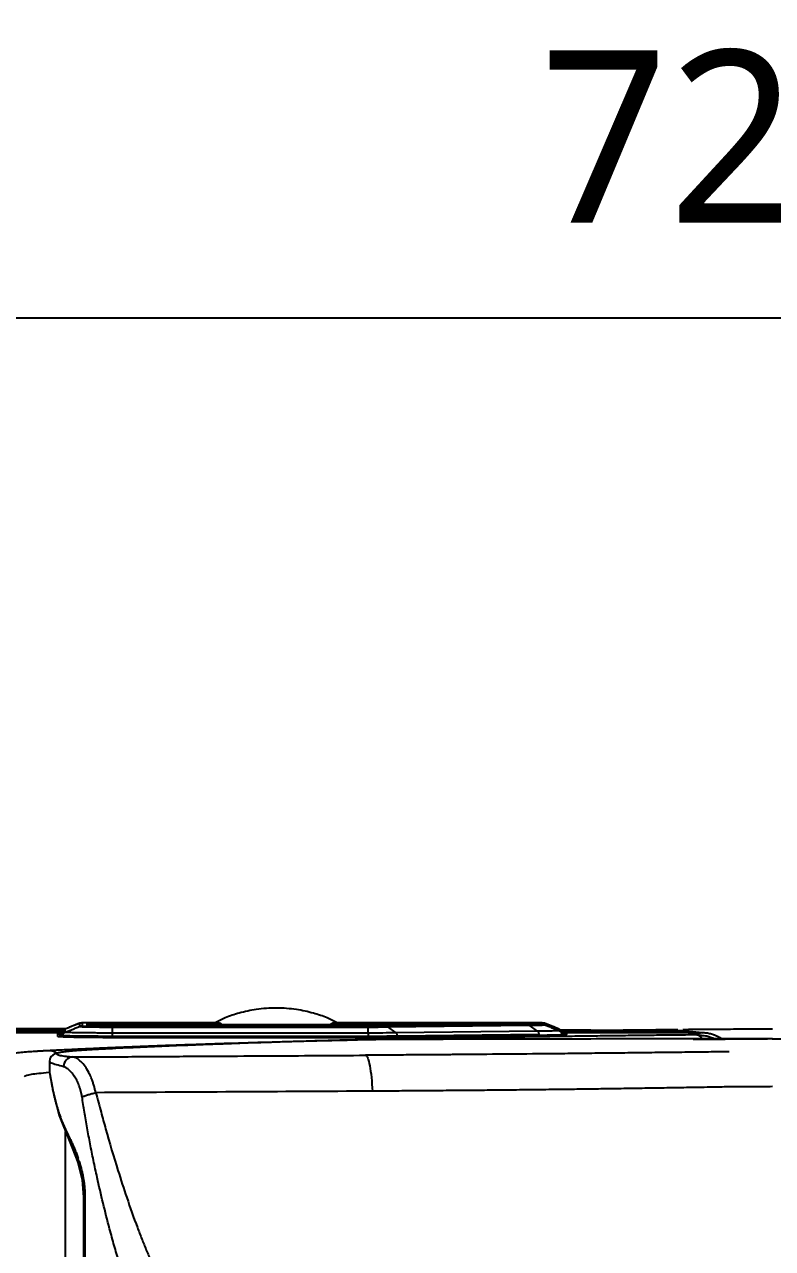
# Model space of a CAD drawing. Extents: x -4150 to 1921, y -105 to 2422.
# Drawn here: x -3724.3 to -3620.3, y 1811.4 to 1981.6 of the extents above; entities that cross this region are included whole.
import ezdxf

# ---------------------------------------------------------------- set-up
doc = ezdxf.new("R2010")
doc.units = 0
doc.header["$LTSCALE"] = 20
doc.header["$MEASUREMENT"] = 0
doc.layers.get('0').update_dxf_attribs({"linetype": 'CONTINUOUS'})
doc.layers.get('DEFPOINTS').update_dxf_attribs({"linetype": 'CONTINUOUS'})
doc.styles.get("Standard").update_dxf_attribs({"font": 'NanumGothic.ttf'})
doc.dimstyles.get("Standard").update_dxf_attribs({"dimtxt": 2.7, "dimasz": 2.5, "dimexe": 1.5, "dimexo": 1.5, "dimgap": 1.5, "dimtad": 1, "dimdec": 0, "dimlfac": 10, "dimzin": 0, "dimdsep": 46, "dimtxsty": 'Standard', "dimcen": 0, "dimclrt": 2, "dimadec": 0, "dimazin": 0, "dimtfac": 1, "dimtdec": 0, "dimtmove": 0, "dimatfit": 3, "dimfxl": 0, "dimtolj": 1, "dimtzin": 0, "dimarcsym": 0})

# ---------------------------------------------------------------- blocks, each defined once
blk = doc.blocks.new('*D59')
at = {"color": 3, "lineweight": -2}
for p, q in [((-3988.31, 1823.73), (-3988.31, 1946.81)), ((-3263.35, 1643.73), (-3263.35, 1946.81)), ((-3964.31, 1940.81), (-3287.35, 1940.81))]:
    blk.add_line(p, q, dxfattribs=at)
at = {"color": 3}
for points in [[(-3964.31, 1944.81), (-3964.31, 1936.81), (-3988.31, 1940.81)], [(-3287.35, 1944.81), (-3287.35, 1936.81), (-3263.35, 1940.81)]]:
    blk.add_solid(points, dxfattribs=at)
at = {"layer": 'DEFPOINTS', "color": 0}
for p in [(-3263.35, 1940.81), (-3988.31, 1821.93), (-3263.35, 1641.93)]:
    blk.add_point(p, dxfattribs=at)
at = {"color": 2, "insert": (-3625.83, 1965.87), "char_height": 24, "attachment_point": 5}
blk.add_mtext('\\A1;725', dxfattribs=at)

msp = doc.modelspace()

# ---------------------------------------------------------------- linework, layer by layer
for p, q in [((-3716.63, 1842.71), (-3718.66, 1841.9)), ((-3716.64, 1842.7), (-3716.64, 1842.26)), ((-3716.27, 1842.77), (-3716.27, 1842.33)), ((-3697.88, 1842.78), (-3715.71, 1842.78)), ((-3715.61, 1842.65), (-3715.61, 1842.59)), ((-3715.61, 1842.55), (-3715.61, 1842.49)), ((-3715.61, 1842.45), (-3715.61, 1842.4)), ((-3715.56, 1842.34), (-3715.56, 1842.36)), ((-3698.12, 1842.68), (-3715.01, 1842.68)), ((-3715.01, 1842.66), (-3698.17, 1842.66)), ((-3698.68, 1842.58), (-3715.01, 1842.58)), ((-3715.01, 1842.57), (-3697.83, 1842.57)), ((-3660.78, 1842.48), (-3715.01, 1842.48)), ((-3715.01, 1842.47), (-3660.81, 1842.47)), ((-3669.14, 1842.39), (-3715.01, 1842.39)), ((-3715.01, 1842.37), (-3669.14, 1842.37)), ((-3714.75, 1842.76), (-3697.91, 1842.76)), ((-3674.34, 1842.3), (-3714.23, 1842.3)), ((-3675.82, 1842.29), (-3713.68, 1842.29)), ((-3712.11, 1842.27), (-3676.51, 1842.27)), ((-3697.9, 1842.77), (-3698.09, 1842.69)), ((-3652.91, 1842.78), (-3680.79, 1842.78)), ((-3680.79, 1842.57), (-3653.85, 1842.57)), ((-3680.74, 1842.76), (-3653.81, 1842.76)), ((-3653.81, 1842.68), (-3680.5, 1842.68)), ((-3680.45, 1842.66), (-3653.81, 1842.66)), ((-3653.81, 1842.58), (-3679.94, 1842.58)), ((-3676.51, 1841.35), (-3676.51, 1842.19)), ((-3674.07, 1842.28), (-3654.38, 1842.5)), ((-3669.38, 1842.35), (-3673.91, 1842.3)), ((-3673.85, 1842.2), (-3654.16, 1842.43)), ((-3673.85, 1842.2), (-3672.67, 1841.37)), ((-3669.38, 1842.35), (-3669.39, 1842.35)), ((-3667.29, 1842.39), (-3668.8, 1842.39)), ((-3660.89, 1842.45), (-3665.35, 1842.4)), ((-3658.75, 1842.48), (-3660.44, 1842.48)), ((-3654.88, 1842.52), (-3656.82, 1842.49)), ((-3652.97, 1841.6), (-3654.16, 1842.43)), ((-3653.21, 1842.75), (-3653.21, 1842.69)), ((-3653.21, 1842.65), (-3653.21, 1842.59)), ((-3652.35, 1842.57), (-3652.35, 1842.77)), ((-3649.96, 1841.9), (-3651.99, 1842.71)), ((-3651.98, 1842.5), (-3651.98, 1842.7)), ((-3718.59, 1841.92), (-3968.31, 1841.92)), ((-3718.9, 1841.65), (-3968.04, 1841.65)), ((-3718.96, 1841.4), (-3968.04, 1841.4)), ((-3718.96, 1840.99), (-3718.96, 1841.44)), ((-3718.96, 1840.81), (-3718.96, 1840.99)), ((-3712.11, 1841.35), (-3712.11, 1840.89)), ((-3676.51, 1841.35), (-3712.11, 1841.35)), ((-3676.51, 1840.89), (-3712.11, 1840.89)), ((-3712.11, 1840.89), (-3712.11, 1840.71)), ((-3676.51, 1840.71), (-3712.11, 1840.71)), ((-3676.51, 1840.71), (-3712.11, 1840.71)), ((-3676.51, 1841.35), (-3676.51, 1840.89)), ((-3676.51, 1840.89), (-3676.51, 1840.71)), ((-3676.51, 1840.71), (-3676.51, 1840.71)), ((-3652.97, 1841.6), (-3672.67, 1841.37)), ((-3652.79, 1841.14), (-3672.48, 1840.91)), ((-3633.59, 1841.65), (-3649.72, 1841.65)), ((-3649.66, 1841.44), (-3649.66, 1841.23)), ((-3633.59, 1841.4), (-3649.66, 1841.4)), ((-3632.76, 1841.4), (-3633.59, 1841.4)), ((-3632.73, 1841.62), (-3633.34, 1841.65)), ((-3631.73, 1841.53), (-3632.53, 1841.61)), ((-3630.08, 1841.36), (-3630.43, 1841.4)), ((-3720.81, 1837.42), (-3720.81, 1836.07)), ((-3718.58, 1793.7), (-3718.58, 1827.67)), ((-3718.04, 1826.34), (-3716.95, 1823.61)), ((-3716.95, 1823.64), (-3716.81, 1823.19)), ((-3716.08, 1818.57), (-3716.08, 1793.42)), ((-3715.89, 1818.56), (-3715.89, 1793.43))]:
    msp.add_line(p, q)
at = {"flags": 128}
for points in [[(-3715.01, 1842.66), (-3715.13, 1842.61), (-3715.2, 1842.55)], [(-3715.01, 1842.56), (-3715.13, 1842.51), (-3715.2, 1842.45)], [(-3715.01, 1842.46), (-3715.13, 1842.42), (-3715.2, 1842.35)], [(-3653.62, 1842.55), (-3653.69, 1842.61), (-3653.81, 1842.66)], [(-3714.9, 1839.04), (-3717.13, 1838.9), (-3718.65, 1838.76), (-3719.54, 1838.62), (-3720.04, 1838.48), (-3720.37, 1838.3), (-3720.59, 1838.07), (-3720.68, 1837.93), (-3720.75, 1837.77), (-3720.81, 1837.39)], [(-3720.75, 1835.71), (-3720.65, 1834.87), (-3720.43, 1833.81)], [(-3720.41, 1833.53), (-3719.49, 1829.87), (-3718.02, 1826.31)], [(-3716.82, 1823.22), (-3716.27, 1820.96), (-3716.08, 1818.54)]]:
    msp.add_lwpolyline(points, dxfattribs=at)
for centre, radius, start, end in [((-3715.5, 1835.14), 7.64, 91.5301, 98.065), ((-3714.1, 1899.56), 57.28, 268.3086, 269.5955), ((-3715.61, 1842.43), 0.261, 15.0696, 62.3773), ((-3715.61, 1842.33), 0.261, 15.0696, 62.3773), ((-3712.32, 2036.51), 194.24, 269.3541, 270.0608), ((-3653.21, 1842.45), 0.3, 89.9995, 160.4016), ((-3653.21, 1842.51), 0.273, 117.9667, 165.5461), ((-3653.09, 1835.63), 7.15, 81.7081, 88.6488), ((-3618.76, 1143.68), 696.82, 73.69378, 90.13068), ((-3717.49, 1836.66), 1.37, 94.4172, 179.9158)]:
    msp.add_arc(centre, radius, start, end)
for points, knots in [([(-3680.73, 1842.75), (-3681.22, 1843), (-3682.32, 1843.54), (-3684.24, 1844.18), (-3686.6, 1844.69), (-3689.27, 1844.89), (-3691.95, 1844.71), (-3694.34, 1844.2), (-3696.28, 1843.54), (-3697.4, 1843), (-3697.89, 1842.75)], [0, 0, 0, 0, 0.092344, 0.205991, 0.340952, 0.497237, 0.655348, 0.79184, 0.90672, 1, 1, 1, 1]), ([(-3716.54, 1842.71), (-3716.56, 1842.71), (-3716.63, 1842.71), (-3716.64, 1842.7), (-3716.64, 1842.7)], [0, 0, 0, 0, 0.2298102, 1, 1, 1, 1]), ([(-3716.64, 1842.26), (-3716.57, 1842.25), (-3716.43, 1842.23), (-3715.39, 1842.21), (-3713.89, 1842.19), (-3712.7, 1842.19), (-3712.11, 1842.19)], [0, 0, 0, 0, 0.250043, 0.500057, 0.750043, 1, 1, 1, 1]), ([(-3715.71, 1842.78), (-3715.78, 1842.78), (-3715.89, 1842.78), (-3716.02, 1842.78), (-3716.11, 1842.78), (-3716.18, 1842.78), (-3716.25, 1842.78), (-3716.26, 1842.78), (-3716.27, 1842.77)], [0, 0, 0, 0, 0.2394691, 0.3694289, 0.500003, 0.6299635, 0.7605373, 1, 1, 1, 1]), ([(-3716.27, 1842.33), (-3716.25, 1842.32), (-3716.22, 1842.31), (-3715.85, 1842.31), (-3715.79, 1842.3)], [0, 0, 0, 0, 0.849768, 1, 1, 1, 1]), ([(-3715.79, 1842.3), (-3715.57, 1842.3), (-3715.08, 1842.28), (-3713.73, 1842.27), (-3712.65, 1842.27), (-3712.11, 1842.27)], [0, 0, 0, 0, 0.291585, 0.645793, 1, 1, 1, 1]), ([(-3715.01, 1842.68), (-3715.09, 1842.68), (-3715.25, 1842.68), (-3715.44, 1842.68), (-3715.58, 1842.68), (-3715.6, 1842.69), (-3715.61, 1842.69)], [0, 0, 0, 0, 0.249955, 0.50019, 0.750334, 1, 1, 1, 1]), ([(-3715.61, 1842.65), (-3715.6, 1842.65), (-3715.58, 1842.65), (-3715.46, 1842.66), (-3715.33, 1842.66), (-3715.23, 1842.66), (-3715.12, 1842.66), (-3715.05, 1842.66), (-3715.01, 1842.66)], [0, 0, 0, 0, 0.31807, 0.577756, 0.694994, 0.805351, 0.904823, 1, 1, 1, 1]), ([(-3715.01, 1842.58), (-3715.09, 1842.58), (-3715.25, 1842.58), (-3715.44, 1842.58), (-3715.58, 1842.59), (-3715.6, 1842.59), (-3715.61, 1842.59)], [0, 0, 0, 0, 0.249731, 0.499868, 0.750069, 1, 1, 1, 1]), ([(-3715.61, 1842.55), (-3715.6, 1842.55), (-3715.58, 1842.56), (-3715.46, 1842.56), (-3715.33, 1842.56), (-3715.23, 1842.56), (-3715.12, 1842.57), (-3715.05, 1842.57), (-3715.01, 1842.57)], [0, 0, 0, 0, 0.318067, 0.577751, 0.694988, 0.805347, 0.904816, 1, 1, 1, 1]), ([(-3715.01, 1842.48), (-3715.09, 1842.48), (-3715.25, 1842.48), (-3715.44, 1842.49), (-3715.58, 1842.49), (-3715.6, 1842.49), (-3715.61, 1842.49)], [0, 0, 0, 0, 0.249719, 0.499864, 0.750064, 1, 1, 1, 1]), ([(-3715.61, 1842.45), (-3715.6, 1842.46), (-3715.58, 1842.46), (-3715.46, 1842.46), (-3715.33, 1842.47), (-3715.23, 1842.47), (-3715.12, 1842.47), (-3715.05, 1842.47), (-3715.01, 1842.47)], [0, 0, 0, 0, 0.318067, 0.57775, 0.694992, 0.805347, 0.904816, 1, 1, 1, 1]), ([(-3715.61, 1842.4), (-3715.6, 1842.39), (-3715.58, 1842.39), (-3715.44, 1842.39), (-3715.25, 1842.39), (-3715.09, 1842.39), (-3715.01, 1842.39)], [0, 0, 0, 0, 0.249929, 0.500135, 0.750281, 1, 1, 1, 1]), ([(-3715.56, 1842.36), (-3715.55, 1842.36), (-3715.54, 1842.36), (-3715.43, 1842.37), (-3715.32, 1842.37), (-3715.22, 1842.37), (-3715.12, 1842.37), (-3715.05, 1842.37), (-3715.01, 1842.37)], [0, 0, 0, 0, 0.300747, 0.56477, 0.682153, 0.794677, 0.899298, 1, 1, 1, 1]), ([(-3715.56, 1842.34), (-3715.54, 1842.33), (-3715.5, 1842.33), (-3715.17, 1842.31), (-3714.68, 1842.3), (-3714.23, 1842.29), (-3714, 1842.29)], [0, 0, 0, 0, 0.249895, 0.500001, 0.750106, 1, 1, 1, 1]), ([(-3715.4, 1842.75), (-3715.39, 1842.75), (-3715.35, 1842.76), (-3715.2, 1842.76), (-3714.98, 1842.76), (-3714.82, 1842.76), (-3714.75, 1842.76)], [0, 0, 0, 0, 0.043487, 0.412912, 0.731168, 1, 1, 1, 1]), ([(-3715.01, 1842.58), (-3715.01, 1842.59), (-3715.01, 1842.61), (-3715.01, 1842.64), (-3715.01, 1842.66), (-3715.01, 1842.66), (-3715.01, 1842.66)], [0, 0, 0, 0, 0.249975, 0.499979, 0.750006, 1, 1, 1, 1]), ([(-3715.01, 1842.37), (-3715.01, 1842.37), (-3715.01, 1842.37), (-3715.01, 1842.35), (-3715.01, 1842.33), (-3715.01, 1842.31), (-3715.01, 1842.3)], [0, 0, 0, 0, 0.250019, 0.499999, 0.750004, 1, 1, 1, 1]), ([(-3713.68, 1842.29), (-3713.73, 1842.29), (-3713.85, 1842.29), (-3713.95, 1842.29), (-3714, 1842.29)], [0, 0, 0, 0, 0.499925, 1, 1, 1, 1]), ([(-3698.68, 1842.58), (-3698.54, 1842.59), (-3698.27, 1842.6), (-3698.02, 1842.7), (-3697.89, 1842.75)], [0, 0, 0, 0, 0.4974678, 1, 1, 1, 1]), ([(-3697.89, 1842.75), (-3697.9, 1842.76), (-3697.9, 1842.77), (-3697.91, 1842.78), (-3697.9, 1842.77), (-3697.9, 1842.77)], [0, 0, 0, 0, 0.366462, 0.767804, 1, 1, 1, 1]), ([(-3697.43, 1842.77), (-3697.49, 1842.71), (-3697.61, 1842.6), (-3697.76, 1842.58), (-3697.83, 1842.57)], [0, 0, 0, 0, 0.5, 1, 1, 1, 1]), ([(-3697.43, 1842.77), (-3697.36, 1842.77), (-3697.22, 1842.77), (-3697.05, 1842.73), (-3696.97, 1842.64), (-3696.95, 1842.56), (-3696.96, 1842.51), (-3696.97, 1842.48)], [0, 0, 0, 0, 0.271007, 0.557305, 0.783309, 0.891411, 1, 1, 1, 1]), ([(-3681.65, 1842.48), (-3681.66, 1842.5), (-3681.67, 1842.55), (-3681.66, 1842.63), (-3681.59, 1842.72), (-3681.42, 1842.77), (-3681.27, 1842.77), (-3681.19, 1842.77)], [0, 0, 0, 0, 0.101849, 0.202985, 0.419082, 0.678032, 1, 1, 1, 1]), ([(-3680.79, 1842.57), (-3680.86, 1842.58), (-3681.01, 1842.6), (-3681.13, 1842.71), (-3681.19, 1842.77)], [0, 0, 0, 0, 0.5000007, 1, 1, 1, 1]), ([(-3680.73, 1842.75), (-3680.6, 1842.7), (-3680.35, 1842.6), (-3680.08, 1842.59), (-3679.94, 1842.58)], [0, 0, 0, 0, 0.502596, 1, 1, 1, 1]), ([(-3676.51, 1842.27), (-3676.07, 1842.27), (-3675.19, 1842.27), (-3674.44, 1842.28), (-3674.07, 1842.28)], [0, 0, 0, 0, 0.5, 1, 1, 1, 1]), ([(-3676.51, 1842.19), (-3676.03, 1842.19), (-3675.08, 1842.19), (-3674.26, 1842.2), (-3673.85, 1842.2)], [0, 0, 0, 0, 0.499994, 1, 1, 1, 1]), ([(-3674.27, 1842.3), (-3674.31, 1842.3), (-3674.41, 1842.29), (-3674.53, 1842.29), (-3674.59, 1842.29)], [0, 0, 0, 0, 0.488582, 1, 1, 1, 1]), ([(-3669.14, 1842.37), (-3669.08, 1842.37), (-3668.99, 1842.37), (-3668.88, 1842.37), (-3668.82, 1842.37), (-3668.77, 1842.37), (-3668.74, 1842.37), (-3668.76, 1842.36), (-3668.84, 1842.36), (-3669.02, 1842.36), (-3669.23, 1842.35), (-3669.38, 1842.35)], [0, 0, 0, 0, 0.112015, 0.161844, 0.208203, 0.252853, 0.298643, 0.404574, 0.523827, 0.664, 1, 1, 1, 1]), ([(-3665.35, 1842.4), (-3665.65, 1842.39), (-3666.24, 1842.39), (-3666.94, 1842.39), (-3667.29, 1842.39)], [0, 0, 0, 0, 0.50004, 1, 1, 1, 1]), ([(-3660.63, 1842.47), (-3660.56, 1842.47), (-3660.46, 1842.47), (-3660.34, 1842.47), (-3660.28, 1842.47), (-3660.23, 1842.47), (-3660.19, 1842.46), (-3660.21, 1842.46), (-3660.29, 1842.46), (-3660.43, 1842.45), (-3660.57, 1842.45), (-3660.65, 1842.45)], [0, 0, 0, 0, 0.136616, 0.194908, 0.250547, 0.305447, 0.361486, 0.490826, 0.636894, 0.80869, 1, 1, 1, 1]), ([(-3656.82, 1842.49), (-3657.11, 1842.49), (-3657.71, 1842.48), (-3658.41, 1842.48), (-3658.75, 1842.48)], [0, 0, 0, 0, 0.500041, 1, 1, 1, 1]), ([(-3653.37, 1842.55), (-3653.53, 1842.54), (-3653.85, 1842.53), (-3654.54, 1842.52), (-3654.88, 1842.52)], [0, 0, 0, 0, 0.499975, 1, 1, 1, 1]), ([(-3654.38, 1842.5), (-3654.08, 1842.51), (-3653.6, 1842.51), (-3653.29, 1842.52), (-3653.18, 1842.53)], [0, 0, 0, 0, 0.636571, 1, 1, 1, 1]), ([(-3654.16, 1842.43), (-3653.84, 1842.43), (-3653.2, 1842.44), (-3652.52, 1842.46), (-3652.07, 1842.48), (-3652.01, 1842.49), (-3651.98, 1842.5)], [0, 0, 0, 0, 0.249971, 0.499961, 0.74997, 1, 1, 1, 1]), ([(-3653.85, 1842.57), (-3653.81, 1842.57), (-3653.72, 1842.57), (-3653.6, 1842.56), (-3653.5, 1842.56), (-3653.38, 1842.56), (-3653.29, 1842.56), (-3653.34, 1842.55), (-3653.37, 1842.55)], [0, 0, 0, 0, 0.09365, 0.197452, 0.303679, 0.410605, 0.681971, 1, 1, 1, 1]), ([(-3653.81, 1842.76), (-3653.77, 1842.76), (-3653.7, 1842.76), (-3653.59, 1842.76), (-3653.49, 1842.76), (-3653.36, 1842.76), (-3653.24, 1842.75), (-3653.22, 1842.75), (-3653.21, 1842.75)], [0, 0, 0, 0, 0.093573, 0.192398, 0.302009, 0.418994, 0.679385, 1, 1, 1, 1]), ([(-3653.21, 1842.69), (-3653.22, 1842.69), (-3653.24, 1842.68), (-3653.38, 1842.68), (-3653.57, 1842.68), (-3653.73, 1842.68), (-3653.81, 1842.68)], [0, 0, 0, 0, 0.2498, 0.499987, 0.750182, 1, 1, 1, 1]), ([(-3653.81, 1842.66), (-3653.77, 1842.66), (-3653.7, 1842.66), (-3653.59, 1842.66), (-3653.49, 1842.66), (-3653.36, 1842.66), (-3653.24, 1842.65), (-3653.22, 1842.65), (-3653.21, 1842.65)], [0, 0, 0, 0, 0.093568, 0.192388, 0.301999, 0.41899, 0.679382, 1, 1, 1, 1]), ([(-3653.81, 1842.66), (-3653.81, 1842.66), (-3653.81, 1842.66), (-3653.81, 1842.64), (-3653.81, 1842.61), (-3653.81, 1842.59), (-3653.81, 1842.58)], [0, 0, 0, 0, 0.2500159, 0.5000019, 0.7499936, 1, 1, 1, 1]), ([(-3653.21, 1842.59), (-3653.22, 1842.59), (-3653.24, 1842.59), (-3653.38, 1842.58), (-3653.57, 1842.58), (-3653.73, 1842.58), (-3653.81, 1842.58)], [0, 0, 0, 0, 0.249796, 0.499978, 0.750173, 1, 1, 1, 1]), ([(-3653.18, 1842.53), (-3653.08, 1842.53), (-3652.75, 1842.53), (-3652.44, 1842.55), (-3652.38, 1842.56), (-3652.35, 1842.57)], [0, 0, 0, 0, 0.1840369, 0.5977359, 1, 1, 1, 1]), ([(-3652.35, 1842.77), (-3652.36, 1842.78), (-3652.38, 1842.78), (-3652.51, 1842.78), (-3652.69, 1842.78), (-3652.84, 1842.78), (-3652.91, 1842.78)], [0, 0, 0, 0, 0.250449, 0.499998, 0.749559, 1, 1, 1, 1]), ([(-3720.93, 1838.94), (-3720.57, 1838.96), (-3719.86, 1839), (-3718.79, 1839.05), (-3717.71, 1839.1), (-3716.62, 1839.15), (-3715.53, 1839.2), (-3714.42, 1839.25), (-3713.31, 1839.3), (-3712.19, 1839.35), (-3711.06, 1839.4), (-3709.92, 1839.45), (-3708.77, 1839.49), (-3707.62, 1839.54), (-3706.45, 1839.58), (-3705.28, 1839.63), (-3704.1, 1839.67), (-3702.92, 1839.71), (-3700.42, 1839.8), (-3696.55, 1839.93), (-3691.23, 1840.09), (-3685.76, 1840.24), (-3680.16, 1840.37), (-3674.43, 1840.5), (-3668.57, 1840.62), (-3662.58, 1840.73), (-3657.6, 1840.81), (-3653.7, 1840.86), (-3650.94, 1840.9), (-3648.15, 1840.94), (-3645.34, 1840.98), (-3642.51, 1841.01), (-3639.66, 1841.05), (-3636.78, 1841.08), (-3633.88, 1841.11), (-3631.93, 1841.13), (-3630.96, 1841.14)], [0, 0, 0, 0, 0.014703, 0.0294, 0.044092, 0.058779, 0.073463, 0.088143, 0.102821, 0.117496, 0.132169, 0.146841, 0.161512, 0.176183, 0.190854, 0.205526, 0.220199, 0.234874, 0.249551, 0.312174, 0.374726, 0.437247, 0.499779, 0.562375, 0.624957, 0.687565, 0.750239, 0.777975, 0.805706, 0.833436, 0.861169, 0.888909, 0.916658, 0.944421, 0.9722, 1, 1, 1, 1]), ([(-3719.66, 1841.33), (-3719.62, 1841.34), (-3719.57, 1841.35), (-3719.11, 1841.36), (-3718.96, 1841.36)], [0, 0, 0, 0, 0.683331, 1, 1, 1, 1]), ([(-3719.66, 1841.33), (-3719.59, 1841.33), (-3719.51, 1841.31), (-3719.39, 1841.19), (-3719.36, 1841.11), (-3719.36, 1841.03)], [0, 0, 0, 0, 0.5, 0.5, 1, 1, 1, 1]), ([(-3712.11, 1840.71), (-3712.19, 1840.71), (-3712.36, 1840.71), (-3712.62, 1840.71), (-3712.87, 1840.71), (-3713.12, 1840.71), (-3713.51, 1840.71), (-3714.05, 1840.72), (-3714.88, 1840.72), (-3715.76, 1840.73), (-3716.67, 1840.74), (-3717.59, 1840.76), (-3718.51, 1840.78), (-3719.1, 1840.81), (-3719.41, 1840.83), (-3719.54, 1840.84), (-3719.62, 1840.85), (-3719.65, 1840.86), (-3719.66, 1840.87), (-3719.66, 1840.87)], [0, 0, 0, 0, 0.021414, 0.042773, 0.064099, 0.085417, 0.106751, 0.165105, 0.223341, 0.326306, 0.411043, 0.497233, 0.635535, 0.773476, 0.832468, 0.891798, 0.927719, 0.963748, 1, 1, 1, 1]), ([(-3719.36, 1841.03), (-3719.34, 1841.04), (-3719.29, 1841.05), (-3719.14, 1841.05), (-3718.98, 1841.06), (-3718.96, 1841.06)], [0, 0, 0, 0, 0.502387, 0.951824, 1, 1, 1, 1]), ([(-3718.65, 1841.9), (-3718.69, 1841.88), (-3718.78, 1841.83), (-3718.88, 1841.72), (-3718.95, 1841.58), (-3718.96, 1841.49), (-3718.96, 1841.44)], [0, 0, 0, 0, 0.249999, 0.499997, 0.750008, 1, 1, 1, 1]), ([(-3718.96, 1840.99), (-3718.96, 1841.04), (-3718.95, 1841.14), (-3718.88, 1841.28), (-3718.78, 1841.39), (-3718.69, 1841.44), (-3718.65, 1841.46)], [0, 0, 0, 0, 0.249991, 0.499997, 0.750009, 1, 1, 1, 1]), ([(-3712.11, 1840.89), (-3712.98, 1840.89), (-3714.32, 1840.9), (-3715.91, 1840.91), (-3717.21, 1840.92), (-3718.21, 1840.95), (-3718.85, 1840.97), (-3718.92, 1840.99), (-3718.96, 1840.99)], [0, 0, 0, 0, 0.242814, 0.369674, 0.499799, 0.708813, 0.844239, 1, 1, 1, 1]), ([(-3712.11, 1841.35), (-3712.25, 1841.35), (-3712.79, 1841.35), (-3713.65, 1841.36), (-3714.52, 1841.36), (-3715.3, 1841.37), (-3716.02, 1841.37), (-3716.68, 1841.38), (-3717.21, 1841.39), (-3717.73, 1841.41), (-3718.21, 1841.42), (-3718.57, 1841.44), (-3718.62, 1841.45), (-3718.65, 1841.46)], [0, 0, 0, 0, 0.04107, 0.157591, 0.25304, 0.309983, 0.40874, 0.500158, 0.56246, 0.642032, 0.762592, 0.870625, 1, 1, 1, 1]), ([(-3681.15, 1840.32), (-3681.56, 1840.31), (-3682.39, 1840.29), (-3683.62, 1840.26), (-3684.84, 1840.22), (-3686.06, 1840.18), (-3687.26, 1840.15), (-3688.47, 1840.11), (-3689.66, 1840.07), (-3690.85, 1840.03), (-3692.02, 1840), (-3693.2, 1839.96), (-3694.36, 1839.92), (-3695.52, 1839.87), (-3696.67, 1839.83), (-3697.81, 1839.79), (-3699.99, 1839.71), (-3703.16, 1839.58), (-3706.54, 1839.44), (-3709.18, 1839.32), (-3711.11, 1839.23), (-3713.04, 1839.13), (-3714.3, 1839.07), (-3714.94, 1839.03)], [0, 0, 0, 0, 0.033456, 0.066904, 0.100345, 0.133781, 0.167212, 0.20064, 0.234065, 0.267489, 0.300914, 0.334339, 0.367767, 0.401199, 0.434635, 0.468076, 0.501525, 0.627068, 0.752758, 0.813714, 0.875236, 0.937328, 1, 1, 1, 1]), ([(-3669.63, 1840.47), (-3669.77, 1840.47), (-3670.03, 1840.47), (-3670.43, 1840.47), (-3670.83, 1840.47), (-3671.23, 1840.46), (-3671.63, 1840.46), (-3672.02, 1840.46), (-3672.42, 1840.46), (-3673.2, 1840.45), (-3674.36, 1840.44), (-3675.85, 1840.43), (-3677.29, 1840.41), (-3678.44, 1840.39), (-3679.31, 1840.37), (-3679.95, 1840.35), (-3680.56, 1840.34), (-3680.95, 1840.33), (-3681.15, 1840.32)], [0, 0, 0, 0, 0.0313114, 0.0625792, 0.0938174, 0.1250403, 0.1562618, 0.1874961, 0.2187574, 0.2500598, 0.3750944, 0.5001646, 0.6253263, 0.7505442, 0.8129374, 0.8752363, 0.9375532, 1, 1, 1, 1]), ([(-3672.67, 1841.37), (-3673.26, 1841.37), (-3674.44, 1841.36), (-3675.82, 1841.35), (-3676.51, 1841.35)], [0, 0, 0, 0, 0.499977, 1, 1, 1, 1]), ([(-3672.48, 1840.91), (-3673.11, 1840.91), (-3674.35, 1840.89), (-3675.8, 1840.89), (-3676.51, 1840.89)], [0, 0, 0, 0, 0.50822, 1, 1, 1, 1]), ([(-3672.07, 1840.74), (-3672.14, 1840.74), (-3672.27, 1840.74), (-3672.46, 1840.74), (-3672.66, 1840.73), (-3672.86, 1840.73), (-3673.18, 1840.73), (-3673.61, 1840.72), (-3674.18, 1840.72), (-3674.77, 1840.71), (-3675.35, 1840.71), (-3675.93, 1840.71), (-3676.32, 1840.71), (-3676.51, 1840.71)], [0, 0, 0, 0, 0.05022, 0.09996, 0.14927, 0.198196, 0.246788, 0.372709, 0.501789, 0.63032, 0.755909, 0.876623, 1, 1, 1, 1]), ([(-3672.67, 1841.37), (-3672.64, 1841.35), (-3672.59, 1841.31), (-3672.53, 1841.19), (-3672.49, 1841.06), (-3672.49, 1840.96), (-3672.48, 1840.91)], [0, 0, 0, 0, 0.249994, 0.5, 0.750016, 1, 1, 1, 1]), ([(-3620.31, 1840.57), (-3628.09, 1840.57), (-3635.64, 1840.55), (-3646.97, 1840.52), (-3658.3, 1840.5), (-3665.86, 1840.48), (-3669.63, 1840.47)], [0, 0, 0, 0, 0.2500033, 0.5000044, 0.7500032, 1, 1, 1, 1]), ([(-3649.97, 1841.69), (-3650.01, 1841.68), (-3650.09, 1841.67), (-3650.71, 1841.64), (-3651.65, 1841.62), (-3652.53, 1841.6), (-3652.97, 1841.6)], [0, 0, 0, 0, 0.2500024, 0.5000105, 0.7500159, 1, 1, 1, 1]), ([(-3652.97, 1841.6), (-3652.95, 1841.58), (-3652.9, 1841.53), (-3652.84, 1841.42), (-3652.8, 1841.28), (-3652.8, 1841.18), (-3652.79, 1841.14)], [0, 0, 0, 0, 0.250005, 0.500004, 0.749995, 1, 1, 1, 1]), ([(-3648.96, 1841.14), (-3648.96, 1841.14), (-3648.96, 1841.14), (-3648.98, 1841.13), (-3649, 1841.13), (-3649.03, 1841.12), (-3649.07, 1841.12), (-3649.12, 1841.11), (-3649.23, 1841.11), (-3649.44, 1841.09), (-3649.85, 1841.08), (-3650.36, 1841.06), (-3650.86, 1841.05), (-3651.3, 1841.04), (-3651.64, 1841.04), (-3652, 1841.03), (-3652.25, 1841.03), (-3652.38, 1841.03)], [0, 0, 0, 0, 0.035004, 0.069815, 0.104469, 0.139004, 0.173457, 0.207865, 0.242268, 0.371344, 0.499472, 0.627601, 0.756951, 0.81738, 0.877895, 0.938701, 1, 1, 1, 1]), ([(-3649.97, 1841.9), (-3649.93, 1841.88), (-3649.84, 1841.83), (-3649.74, 1841.72), (-3649.67, 1841.58), (-3649.66, 1841.49), (-3649.66, 1841.44)], [0, 0, 0, 0, 0.249995, 0.500005, 0.75, 1, 1, 1, 1]), ([(-3649.97, 1841.69), (-3649.93, 1841.67), (-3649.84, 1841.63), (-3649.78, 1841.55), (-3649.75, 1841.51)], [0, 0, 0, 0, 0.499998, 1, 1, 1, 1]), ([(-3649.75, 1841.51), (-3649.72, 1841.47), (-3649.67, 1841.38), (-3649.66, 1841.28), (-3649.66, 1841.23)], [0, 0, 0, 0, 0.499992, 1, 1, 1, 1]), ([(-3649.69, 1841.36), (-3649.53, 1841.36), (-3649.06, 1841.35), (-3649, 1841.34), (-3648.96, 1841.33)], [0, 0, 0, 0, 0.336215, 1, 1, 1, 1]), ([(-3648.96, 1841.33), (-3649.04, 1841.33), (-3649.12, 1841.3), (-3649.23, 1841.19), (-3649.26, 1841.11), (-3649.26, 1841.03)], [0, 0, 0, 0, 0.5, 0.5, 1, 1, 1, 1]), ([(-3633.59, 1841.4), (-3633.59, 1841.47), (-3633.59, 1841.54), (-3633.59, 1841.63), (-3633.59, 1841.65), (-3633.59, 1841.65)], [0, 0, 0, 0, 0.5, 0.5, 1, 1, 1, 1]), ([(-3632.76, 1841.4), (-3632.75, 1841.46), (-3632.75, 1841.52), (-3632.73, 1841.59), (-3632.73, 1841.61), (-3632.72, 1841.62)], [0, 0, 0, 0, 0.5, 0.5, 1, 1, 1, 1]), ([(-3632.67, 1841.63), (-3632.48, 1841.62), (-3632.11, 1841.58), (-3631.56, 1841.53), (-3631.1, 1841.48), (-3630.73, 1841.44), (-3630.55, 1841.42), (-3630.47, 1841.42)], [0, 0, 0, 0, 0.250061, 0.500085, 0.750012, 0.889999, 1, 1, 1, 1]), ([(-3631.75, 1841.53), (-3631.81, 1841.53), (-3631.93, 1841.55), (-3632.05, 1841.56), (-3632.1, 1841.56)], [0, 0, 0, 0, 0.528878, 1, 1, 1, 1]), ([(-3631.42, 1841.5), (-3631.45, 1841.5), (-3631.48, 1841.51), (-3631.54, 1841.51), (-3631.6, 1841.52), (-3631.68, 1841.52), (-3631.73, 1841.53), (-3631.75, 1841.53)], [0, 0, 0, 0, 0.2182024, 0.348087, 0.5092483, 0.7898186, 1, 1, 1, 1]), ([(-3630.48, 1841.4), (-3630.48, 1841.4), (-3630.5, 1841.41), (-3630.51, 1841.41), (-3630.54, 1841.42), (-3630.55, 1841.43), (-3630.57, 1841.43), (-3630.6, 1841.43), (-3630.64, 1841.43), (-3630.71, 1841.43), (-3630.79, 1841.44), (-3630.87, 1841.45), (-3630.93, 1841.45), (-3631, 1841.46), (-3631.1, 1841.47), (-3631.24, 1841.48), (-3631.36, 1841.49), (-3631.42, 1841.5)], [0, 0, 0, 0, 0.019967, 0.04105, 0.064715, 0.103349, 0.126716, 0.164116, 0.221488, 0.270829, 0.382905, 0.449384, 0.519432, 0.589616, 0.667333, 0.806495, 1, 1, 1, 1]), ([(-3630.96, 1841.14), (-3630.91, 1841.16), (-3630.8, 1841.21), (-3630.66, 1841.27), (-3630.55, 1841.31), (-3630.47, 1841.35), (-3630.39, 1841.37), (-3630.34, 1841.39), (-3630.32, 1841.4)], [0, 0, 0, 0, 0.235501, 0.497977, 0.626045, 0.748442, 0.907777, 1, 1, 1, 1]), ([(-3630.1, 1840.56), (-3630.11, 1840.59), (-3630.21, 1840.75), (-3630.49, 1841.02), (-3630.77, 1841.09), (-3630.96, 1841.14)], [0, 0, 0, 0, 0.078528, 0.400707, 1, 1, 1, 1]), ([(-3630.32, 1841.38), (-3630.32, 1841.39), (-3630.32, 1841.39), (-3630.31, 1841.4), (-3630.31, 1841.4), (-3630.31, 1841.4), (-3630.31, 1841.4), (-3630.31, 1841.4), (-3630.3, 1841.4), (-3630.3, 1841.4), (-3630.31, 1841.39), (-3630.31, 1841.39), (-3630.32, 1841.38), (-3630.34, 1841.37), (-3630.35, 1841.37), (-3630.35, 1841.37), (-3630.35, 1841.37), (-3630.35, 1841.37), (-3630.36, 1841.37), (-3630.36, 1841.37), (-3630.36, 1841.37), (-3630.37, 1841.36), (-3630.4, 1841.36), (-3630.44, 1841.35), (-3630.46, 1841.35), (-3630.47, 1841.35), (-3630.48, 1841.35), (-3630.48, 1841.35), (-3630.48, 1841.35), (-3630.48, 1841.35), (-3630.48, 1841.35), (-3630.48, 1841.35), (-3630.48, 1841.35), (-3630.48, 1841.35)], [0, 0, 0, 0, 0.122904, 0.160024, 0.168721, 0.170474, 0.171124, 0.171521, 0.171994, 0.187683, 0.216947, 0.286627, 0.382405, 0.457171, 0.493738, 0.513329, 0.523689, 0.52904, 0.531762, 0.533134, 0.533823, 0.534514, 0.755655, 0.883666, 0.943972, 0.972544, 0.986414, 0.993243, 0.99663, 0.998317, 0.999159, 0.99958, 1, 1, 1, 1]), ([(-3630.47, 1841.42), (-3630.46, 1841.42), (-3630.45, 1841.42), (-3630.42, 1841.41), (-3630.38, 1841.41), (-3630.35, 1841.41), (-3630.32, 1841.4), (-3630.31, 1841.4), (-3630.31, 1841.4)], [0, 0, 0, 0, 0.1105355, 0.2517458, 0.5034622, 0.7515921, 0.8757181, 1, 1, 1, 1]), ([(-3627.97, 1840.89), (-3628.05, 1840.92), (-3628.18, 1840.98), (-3628.35, 1841.05), (-3628.55, 1841.11), (-3628.78, 1841.19), (-3629.06, 1841.26), (-3629.35, 1841.32), (-3629.66, 1841.36), (-3629.93, 1841.39), (-3630.15, 1841.4), (-3630.26, 1841.4), (-3630.32, 1841.4)], [0, 0, 0, 0, 0.099454, 0.176238, 0.230696, 0.353471, 0.475289, 0.596667, 0.729771, 0.861315, 0.929076, 1, 1, 1, 1]), ([(-3630.12, 1841.36), (-3630.13, 1841.37), (-3630.19, 1841.4), (-3630.26, 1841.4), (-3630.32, 1841.4)], [0, 0, 0, 0, 0.171093, 1, 1, 1, 1]), ([(-3630.31, 1841.4), (-3630.3, 1841.4), (-3630.3, 1841.4), (-3630.31, 1841.4), (-3630.31, 1841.4), (-3630.32, 1841.4), (-3630.32, 1841.4), (-3630.32, 1841.4)], [0, 0, 0, 0, 0.165391, 0.391621, 0.641395, 0.79377, 1, 1, 1, 1]), ([(-3629.87, 1841), (-3629.72, 1840.99), (-3629.22, 1840.95), (-3628.75, 1840.72), (-3628.43, 1840.56)], [0, 0, 0, 0, 0.297734, 1, 1, 1, 1]), ([(-3727.19, 1838.23), (-3727.18, 1838.24), (-3727.17, 1838.25), (-3727.14, 1838.28), (-3727.09, 1838.3), (-3727.04, 1838.32), (-3726.99, 1838.34), (-3726.92, 1838.36), (-3726.84, 1838.39), (-3726.76, 1838.41), (-3726.55, 1838.45), (-3726.16, 1838.52), (-3725.44, 1838.62), (-3724.56, 1838.71), (-3723.72, 1838.77), (-3723.03, 1838.82), (-3722.55, 1838.85), (-3722.03, 1838.88), (-3721.5, 1838.92), (-3721.12, 1838.93), (-3720.93, 1838.94)], [0, 0, 0, 0, 0.028006, 0.055925, 0.083764, 0.11153, 0.13923, 0.166873, 0.194465, 0.222015, 0.24953, 0.37424, 0.500223, 0.626082, 0.750805, 0.800279, 0.849892, 0.899687, 0.949708, 1, 1, 1, 1]), ([(-3720.93, 1838.94), (-3720.63, 1838.91), (-3720.24, 1838.85), (-3719.89, 1838.61), (-3719.8, 1838.55)], [0, 0, 0, 0, 0.742677, 1, 1, 1, 1]), ([(-3714.94, 1839.03), (-3715.04, 1839.03), (-3715.24, 1839.02), (-3715.54, 1839), (-3715.82, 1838.98), (-3716.1, 1838.97), (-3716.36, 1838.95), (-3716.62, 1838.93), (-3716.87, 1838.92), (-3717.1, 1838.9), (-3717.33, 1838.88), (-3717.55, 1838.86), (-3717.76, 1838.84), (-3717.96, 1838.82), (-3718.29, 1838.79), (-3718.71, 1838.74), (-3719.15, 1838.68), (-3719.48, 1838.61), (-3719.7, 1838.55), (-3719.8, 1838.48), (-3719.8, 1838.41), (-3719.69, 1838.35), (-3719.47, 1838.28), (-3719.16, 1838.22), (-3718.81, 1838.16), (-3718.48, 1838.12), (-3718.21, 1838.09), (-3717.92, 1838.06), (-3717.7, 1838.04), (-3717.59, 1838.03)], [0, 0, 0, 0, 0.020239, 0.040409, 0.060516, 0.080569, 0.100576, 0.120544, 0.140482, 0.160398, 0.180299, 0.200195, 0.220092, 0.24, 0.259926, 0.324391, 0.388654, 0.451997, 0.515168, 0.57743, 0.63954, 0.700752, 0.761812, 0.82199, 0.881983, 0.911573, 0.941082, 0.970546, 1, 1, 1, 1]), ([(-3626.35, 1838.75), (-3626.9, 1838.74), (-3627.99, 1838.73), (-3629.64, 1838.71), (-3631.28, 1838.69), (-3632.93, 1838.67), (-3634.59, 1838.65), (-3636.25, 1838.63), (-3637.9, 1838.61), (-3639.57, 1838.59), (-3641.23, 1838.57), (-3642.9, 1838.55), (-3644.57, 1838.54), (-3646.24, 1838.52), (-3647.92, 1838.5), (-3649.59, 1838.48), (-3652.83, 1838.45), (-3657.64, 1838.41), (-3662.6, 1838.37), (-3666.87, 1838.33), (-3670.04, 1838.31), (-3673.24, 1838.29), (-3675.39, 1838.27), (-3676.49, 1838.27), (-3676.88, 1838.26)], [0, 0, 0, 0, 0.03322, 0.06644, 0.099659, 0.132879, 0.166098, 0.199317, 0.232537, 0.265756, 0.298977, 0.332198, 0.365419, 0.398641, 0.431864, 0.465087, 0.49831, 0.623972, 0.749629, 0.790081, 0.874846, 0.935639, 0.977357, 1, 1, 1, 1]), ([(-3718.85, 1836.67), (-3719.21, 1836.76), (-3719.94, 1836.95), (-3720.51, 1837.16), (-3720.78, 1837.32), (-3720.79, 1837.39), (-3720.79, 1837.42)], [0, 0, 0, 0, 0.301704, 0.617207, 0.835317, 1, 1, 1, 1]), ([(-3717.59, 1838.03), (-3716.22, 1838.03), (-3713.47, 1838.05), (-3709.37, 1838.07), (-3705.29, 1838.1), (-3701.24, 1838.12), (-3696.29, 1838.15), (-3690.43, 1838.18), (-3683.65, 1838.22), (-3679.13, 1838.25), (-3676.88, 1838.26)], [0, 0, 0, 0, 0.101267, 0.20194, 0.302021, 0.401509, 0.500404, 0.6669, 0.833431, 1, 1, 1, 1]), ([(-3714.39, 1833.06), (-3714.4, 1833.14), (-3714.44, 1833.29), (-3714.49, 1833.52), (-3714.55, 1833.75), (-3714.61, 1833.99), (-3714.69, 1834.23), (-3714.76, 1834.47), (-3714.85, 1834.71), (-3715, 1835.12), (-3715.28, 1835.77), (-3715.73, 1836.55), (-3716.23, 1837.19), (-3716.62, 1837.55), (-3716.88, 1837.75), (-3717.07, 1837.86), (-3717.26, 1837.95), (-3717.43, 1838), (-3717.54, 1838.02), (-3717.59, 1838.03)], [0, 0, 0, 0, 0.02671, 0.054326, 0.082847, 0.112271, 0.14259, 0.173796, 0.205877, 0.238823, 0.339761, 0.489458, 0.636141, 0.746777, 0.800715, 0.852979, 0.9036, 0.952605, 1, 1, 1, 1]), ([(-3676.88, 1838.26), (-3676.78, 1838.24), (-3676.68, 1838.11), (-3676.48, 1837.61), (-3676.38, 1837.25), (-3676.21, 1836.33), (-3676.13, 1835.78), (-3676.01, 1834.57), (-3675.96, 1833.92), (-3675.93, 1833.27)], [0, 0, 0, 0, 0.25, 0.25, 0.5, 0.5, 0.75, 0.75, 1, 1, 1, 1]), ([(-3724.29, 1835.33), (-3724.21, 1835.43), (-3723.89, 1835.53), (-3722.76, 1835.72), (-3721.95, 1835.81), (-3720.92, 1835.89)], [0, 0, 0, 0, 0.5, 0.5, 1, 1, 1, 1]), ([(-3720.8, 1836.07), (-3720.8, 1836.06), (-3720.82, 1836.01), (-3720.76, 1835.69), (-3720.71, 1835.24), (-3720.54, 1834.36), (-3720.4, 1833.67)], [0, 0, 0, 0, 0.071571, 0.251011, 0.408388, 1, 1, 1, 1]), ([(-3716.29, 1832.48), (-3716.3, 1832.54), (-3716.32, 1832.67), (-3716.36, 1832.85), (-3716.4, 1833.04), (-3716.44, 1833.22), (-3716.49, 1833.4), (-3716.55, 1833.58), (-3716.6, 1833.75), (-3716.73, 1834.12), (-3716.95, 1834.64), (-3717.3, 1835.26), (-3717.68, 1835.8), (-3718.02, 1836.15), (-3718.28, 1836.38), (-3718.48, 1836.51), (-3718.67, 1836.61), (-3718.79, 1836.65), (-3718.85, 1836.67)], [0, 0, 0, 0, 0.0268513, 0.0538067, 0.0809162, 0.1082286, 0.1357919, 0.1636527, 0.1918561, 0.2204456, 0.3417895, 0.4668108, 0.5987689, 0.7320152, 0.799546, 0.8664859, 0.9331857, 1, 1, 1, 1]), ([(-3720.4, 1833.67), (-3720.37, 1833.51), (-3720.31, 1833.18), (-3720.2, 1832.71), (-3720.09, 1832.24), (-3719.98, 1831.79), (-3719.85, 1831.35), (-3719.73, 1830.92), (-3719.6, 1830.5), (-3719.41, 1829.94), (-3719.14, 1829.22), (-3718.8, 1828.38), (-3718.43, 1827.56), (-3718.17, 1827.04), (-3718.04, 1826.78)], [0, 0, 0, 0, 0.06976, 0.137869, 0.204327, 0.269135, 0.332294, 0.393802, 0.453662, 0.511873, 0.640333, 0.764504, 0.884391, 1, 1, 1, 1]), ([(-3720.4, 1833.67), (-3720.4, 1833.62), (-3720.41, 1833.51), (-3720.38, 1833.38), (-3720.32, 1833.32), (-3720.3, 1833.3)], [0, 0, 0, 0, 0.408254, 0.794484, 1, 1, 1, 1]), ([(-3620.31, 1833.9), (-3620.89, 1833.89), (-3626.03, 1833.87), (-3627.73, 1833.84), (-3629.4, 1833.81), (-3631.03, 1833.78), (-3632.64, 1833.75), (-3634.22, 1833.73), (-3635.77, 1833.7), (-3637.29, 1833.68), (-3638.79, 1833.65), (-3640.26, 1833.63), (-3641.69, 1833.61), (-3643.11, 1833.59), (-3644.49, 1833.57), (-3645.85, 1833.55), (-3647.18, 1833.53), (-3648.49, 1833.52), (-3650.43, 1833.49), (-3653.03, 1833.46), (-3656.29, 1833.43), (-3659.55, 1833.39), (-3662.81, 1833.36), (-3666.08, 1833.34), (-3669.35, 1833.31), (-3672.64, 1833.29), (-3674.83, 1833.28), (-3675.93, 1833.27)], [0, 0, 0, 0, 0.034257, 0.067836, 0.100753, 0.133019, 0.16465, 0.195657, 0.226052, 0.255845, 0.285046, 0.313665, 0.341711, 0.369191, 0.396114, 0.422486, 0.448313, 0.473602, 0.498358, 0.561362, 0.624176, 0.686853, 0.749446, 0.812006, 0.874584, 0.937232, 1, 1, 1, 1]), ([(-3716.29, 1832.48), (-3716.18, 1832.53), (-3716.05, 1832.58), (-3715.75, 1832.69), (-3715.59, 1832.74), (-3715.34, 1832.82), (-3715.26, 1832.84), (-3715.09, 1832.89), (-3715.01, 1832.91), (-3714.76, 1832.98), (-3714.57, 1833.02), (-3714.39, 1833.06)], [0, 0, 0, 0, 0.25, 0.25, 0.5, 0.5, 0.625, 0.625, 0.75, 0.75, 1, 1, 1, 1]), ([(-3710.2, 1806.52), (-3710.31, 1806.85), (-3710.53, 1807.52), (-3710.85, 1808.54), (-3711.18, 1809.6), (-3711.5, 1810.69), (-3711.82, 1811.81), (-3712.14, 1812.95), (-3712.67, 1814.92), (-3713.38, 1817.69), (-3714.11, 1820.86), (-3714.7, 1823.62), (-3715.16, 1825.92), (-3715.58, 1828.16), (-3715.96, 1830.34), (-3716.18, 1831.78), (-3716.29, 1832.48)], [0, 0, 0, 0, 0.039136, 0.079376, 0.120721, 0.163171, 0.20673, 0.251398, 0.297177, 0.435181, 0.572937, 0.663735, 0.751831, 0.837234, 0.919953, 1, 1, 1, 1]), ([(-3714.39, 1833.06), (-3714.14, 1832.15), (-3713.69, 1830.48), (-3712.69, 1826.86), (-3711.53, 1822.9), (-3710.05, 1818.32), (-3708.92, 1815.15), (-3707.99, 1812.72), (-3707.36, 1811.18), (-3706.72, 1809.66), (-3706.27, 1808.67), (-3706.05, 1808.17)], [0, 0, 0, 0, 0.1075046, 0.1984617, 0.4295833, 0.5800274, 0.748351, 0.8132989, 0.8759544, 0.9380993, 1, 1, 1, 1]), ([(-3718.04, 1826.78), (-3718.06, 1826.72), (-3718.09, 1826.59), (-3718.08, 1826.44), (-3718.04, 1826.36), (-3718.03, 1826.33)], [0, 0, 0, 0, 0.391308, 0.760849, 1, 1, 1, 1]), ([(-3718.04, 1826.78), (-3718, 1826.7), (-3717.91, 1826.54), (-3717.79, 1826.3), (-3717.68, 1826.05), (-3717.56, 1825.79), (-3717.41, 1825.45), (-3717.23, 1825.01), (-3717.03, 1824.48), (-3716.91, 1824.11), (-3716.84, 1823.92)], [0, 0, 0, 0, 0.095163, 0.189789, 0.283949, 0.377719, 0.471171, 0.6498, 0.825884, 1, 1, 1, 1]), ([(-3716.95, 1823.64), (-3716.95, 1823.64), (-3716.97, 1823.68), (-3716.95, 1823.78), (-3716.88, 1823.87), (-3716.84, 1823.92)], [0, 0, 0, 0, 0.072713, 0.526383, 1, 1, 1, 1]), ([(-3716.7, 1823.48), (-3716.74, 1823.44), (-3716.81, 1823.34), (-3716.83, 1823.24), (-3716.81, 1823.2), (-3716.81, 1823.19)], [0, 0, 0, 0, 0.462152, 0.899366, 1, 1, 1, 1]), ([(-3716.7, 1823.48), (-3716.67, 1823.4), (-3716.62, 1823.23), (-3716.54, 1822.97), (-3716.47, 1822.71), (-3716.37, 1822.35), (-3716.25, 1821.87), (-3716.14, 1821.3), (-3716.05, 1820.74), (-3715.98, 1820.2), (-3715.93, 1819.65), (-3715.9, 1819.11), (-3715.89, 1818.75), (-3715.89, 1818.56)], [0, 0, 0, 0, 0.057577, 0.114296, 0.170202, 0.225338, 0.34754, 0.469788, 0.577767, 0.68437, 0.79, 0.89507, 1, 1, 1, 1]), ([(-3715.89, 1818.56), (-3715.94, 1818.56), (-3716.03, 1818.56), (-3716.08, 1818.56), (-3716.07, 1818.56), (-3716.07, 1818.56)], [0, 0, 0, 0, 0.446465, 0.892933, 1, 1, 1, 1])]:
    msp.add_open_spline(points, degree=3, knots=knots)
for points, degree in [([(-3716.64, 1842.7), (-3718.65, 1841.9)], 1), ([(-3718.65, 1841.46), (-3716.64, 1842.26)], 1), ([(-3716.27, 1842.77), (-3716.64, 1842.7)], 1), ([(-3716.27, 1842.33), (-3716.64, 1842.26)], 1), ([(-3715.52, 1842.75), (-3715.4, 1842.75)], 1), ([(-3712.11, 1842.27), (-3712.11, 1842.19)], 1), ([(-3712.11, 1842.19), (-3712.11, 1841.35)], 1), ([(-3712.11, 1842.19), (-3676.51, 1842.19)], 1), ([(-3698.03, 1842.57), (-3698.68, 1842.58)], 1), ([(-3697.83, 1842.57), (-3698.03, 1842.57)], 1), ([(-3697.89, 1842.75), (-3697.43, 1842.77)], 1), ([(-3681.19, 1842.77), (-3680.73, 1842.75)], 1), ([(-3680.6, 1842.57), (-3680.79, 1842.57)], 1), ([(-3679.94, 1842.58), (-3680.6, 1842.57)], 1), ([(-3676.51, 1842.27), (-3676.51, 1842.19)], 1), ([(-3674.64, 1842.29), (-3675.82, 1842.29)], 1), ([(-3674.59, 1842.29), (-3674.64, 1842.29)], 1), ([(-3673.91, 1842.3), (-3674.27, 1842.3)], 1), ([(-3673.85, 1842.2), (-3674.07, 1842.28)], 1), ([(-3660.65, 1842.45), (-3660.89, 1842.45)], 1), ([(-3654.38, 1842.5), (-3654.16, 1842.43)], 1), ([(-3652.35, 1842.77), (-3651.98, 1842.7)], 1), ([(-3652.35, 1842.57), (-3651.98, 1842.5)], 1), ([(-3651.98, 1842.7), (-3652.05, 1842.71)], 1), ([(-3649.97, 1841.9), (-3651.98, 1842.7)], 1), ([(-3651.98, 1842.5), (-3649.97, 1841.69)], 1), ([(-3719.66, 1840.87), (-3719.66, 1841.06), (-3719.66, 1841.21), (-3719.66, 1841.33)], 3), ([(-3718.65, 1841.46), (-3718.65, 1841.9)], 1), ([(-3652.38, 1841.03), (-3658.95, 1840.94), (-3665.51, 1840.84), (-3672.07, 1840.74)], 3), ([(-3649.97, 1841.9), (-3649.97, 1841.69)], 1), ([(-3633.52, 1841.68), (-3649.95, 1841.75)], 1), ([(-3633.49, 1841.81), (-3649.71, 1841.65)], 1), ([(-3648.96, 1841.33), (-3648.96, 1841.28), (-3648.96, 1841.21), (-3648.96, 1841.14)], 3), ([(-3633.59, 1841.65), (-3633.57, 1841.66), (-3633.54, 1841.67), (-3633.52, 1841.68)], 3), ([(-3633.59, 1841.65), (-3633.26, 1841.64)], 1), ([(-3632.67, 1841.63), (-3632.95, 1841.66), (-3633.24, 1841.68), (-3633.52, 1841.68)], 3), ([(-3633.26, 1841.64), (-3632.72, 1841.62)], 1), ([(-3620.3, 1841.91), (-3632.76, 1841.82)], 1), ([(-3630.32, 1841.4), (-3631.13, 1841.4), (-3631.95, 1841.4), (-3632.76, 1841.4)], 3), ([(-3632.72, 1841.62), (-3632.7, 1841.62), (-3632.69, 1841.63), (-3632.67, 1841.63)], 3), ([(-3632.48, 1841.59), (-3632.56, 1841.6), (-3632.64, 1841.61), (-3632.72, 1841.62)], 3), ([(-3632.1, 1841.56), (-3632.23, 1841.57), (-3632.35, 1841.58), (-3632.48, 1841.59)], 3), ([(-3620.33, 1840.53), (-3631.35, 1840.44)], 1), ([(-3630.96, 1841.14), (-3629.87, 1841)], 1), ([(-3627.37, 1840.57), (-3627.97, 1840.89)], 1), ([(-3675.93, 1833.27), (-3688.8, 1833.2), (-3701.43, 1833.13), (-3714.39, 1833.06)], 3), ([(-3716.7, 1823.48), (-3716.75, 1823.63), (-3716.8, 1823.78), (-3716.84, 1823.92)], 3)]:
    msp.add_open_spline(points, degree=degree)

# ---------------------------------------------------------------- dimensions: what is measured, and where the dimension line sits
dim = msp.add_linear_dim(base=(-3263.35, 1940.81), p1=(-3988.31, 1821.93), p2=(-3263.35, 1641.93), angle=180, dimstyle='Standard', override={"dimscale": 1.2, "dimtxt": 20, "dimasz": 20, "dimexe": 5, "dimgap": 10, "dimtih": 1, "dimtoh": 1, "dimlfac": 1, "dimzin": 12, "dimclrd": 3, "dimclre": 3, "dimazin": 2, "dimarcsym": 1})
dim.commit()
dim.dimension.update_dxf_attribs({"geometry": '*D59', "text_midpoint": (-3625.83, 1965.87)})

doc.saveas('drawing.dxf')
